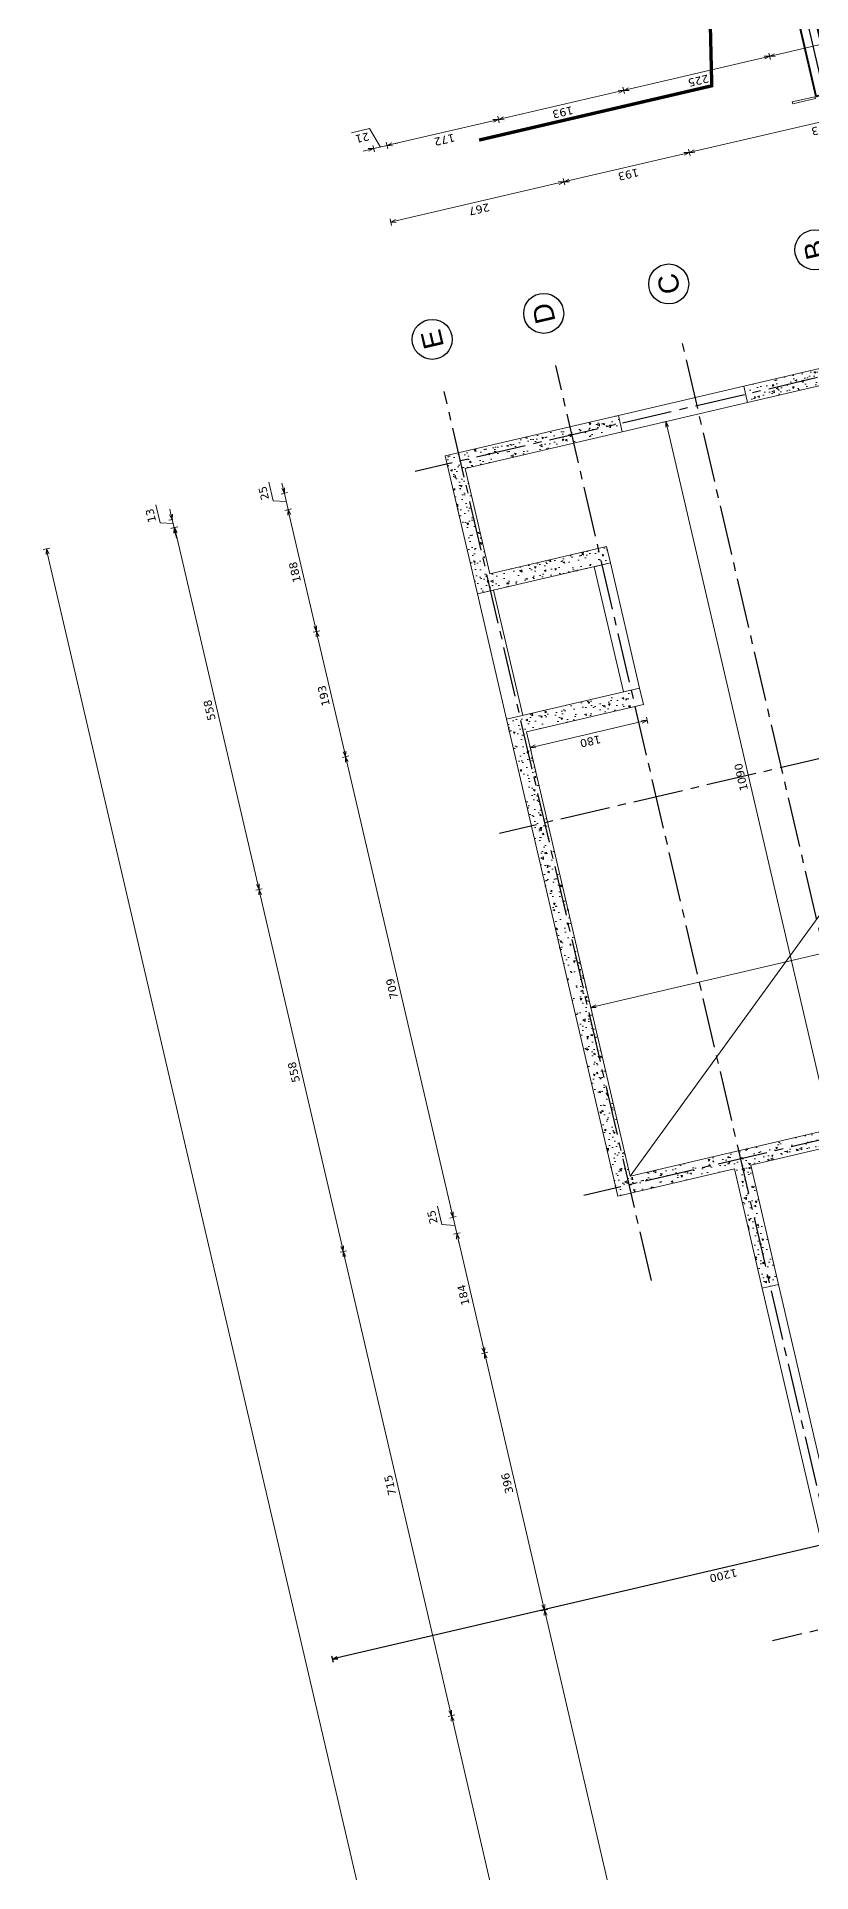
# Model space of a CAD drawing. Header units: metres. Extents: x -49 to 867749, y -579737 to 170817.
# Drawn here: x 867479.72 to 867491.35, y -409007.81 to -408980.28 of the extents above; entities that cross this region are included whole.
import ezdxf
from ezdxf.enums import TextEntityAlignment as Align

# ---------------------------------------------------------------- set-up
doc = ezdxf.new("R2010")
doc.units = ezdxf.units.M
doc.header["$MEASUREMENT"] = 0
doc.header["$PDMODE"] = 3
doc.header["$PDSIZE"] = 0.1
doc.linetypes.add('AXES2', pattern=[1.125, 0.75, -0.125, 0.125, -0.125])
doc.linetypes.add('CACHE2', pattern=[0.1875, 0.125, -0.0625])
for name, color, linetype in [('00-AXE-0.00', 14, 'AXES2'), ('01-SANITAIRE-0.15', 44, 'Continuous'), ('06-COT-50&100-0.20', 2, 'Continuous')]:
    doc.layers.add(name, color=color, linetype=linetype)
for name, color, linetype, lineweight in [('01-BETON-0.40', 4, 'Continuous', 40), ('01-MEN-CP-0.15', 2, 'Continuous', 18), ('ACSP - Béton', 252, 'Continuous', 18), ('ACSP - Cotes', 7, 'Continuous', 18)]:
    doc.layers.add(name, color=color, linetype=linetype, lineweight=lineweight)
doc.styles.add('COT', font='verdana.ttf')
doc.styles.get("Standard").update_dxf_attribs({"font": 'arial.ttf'})
doc.dimstyles.new('COT50', dxfattribs={"dimtxt": 0.12, "dimasz": 0.08, "dimexe": 0.05, "dimexo": 0, "dimgap": 0.05, "dimtad": 1, "dimdec": 0, "dimlfac": 100, "dimzin": 0, "dimdsep": 46, "dimtxsty": 'COT', "dimblk": 'OPEN30', "dimcen": 0.04, "dimdle": 0.05, "dimclrd": 256, "dimclre": 256, "dimclrt": 6, "dimadec": 0, "dimazin": 0, "dimtm": 1e-09, "dimtfac": 1, "dimtdec": 0, "dimtmove": 1, "dimatfit": 0, "dimldrblk": 'OPEN30', "dimfxl": 0.05, "dimfxlon": 1, "dimtolj": 1, "dimtzin": 0, "dimlwd": -1, "dimlwe": -1, "dimarcsym": 0})
pattern_1 = [(153.12127, (867409.98126, -409065.97983), (-0.0406854, 0.28511173), [0.03, -0.33]), (98.12127, (867409.98126, -409065.97983), (-0.28042215, -0.1223544), [0.024, -0.264]), (203.57267, (867409.97787, -409065.95607), (-0.3211074, 0.16275755), [0.0254961, -0.28045684]), (149.30547, (867409.90335, -409065.998), (-0.0324319, 0.4307809), [0.045, -0.495]), (199.75687, (867409.90065, -409065.9621), (-0.4643463, 0.2756492), [0.0382441, -0.4206852]), (94.30547, (867409.90335, -409065.998), (-0.4643465, 0.2756488), [0.036, -0.396]), (124.12127, (867409.91375, -409065.9545), (0.10264065, 0.269089), [0.03, -0.33]), (69.12127, (867409.91375, -409065.9545), (-0.30458135, 0.02893776), [0.024, -0.264]), (174.57267, (867409.9223, -409065.93207), (-0.20194046, 0.2980269), [0.0254961, -0.28045684]), (140.62127, (867409.98126, -409065.97983), (-0.13078521, -0.02549152), [0, -0.2608, 0, -0.268, 0, -0.265]), (110.62127, (867409.98126, -409065.97983), (-0.1775338, 0.06666589), [0, -0.1528, 0, -0.2548, 0, -0.101]), (70.62127, (867410.00151, -409066.0667), (-0.03968742, 0.21000221), [0, -0.1, 0, -0.312, 0, -0.414]), (60.62127, (867410.0106, -409066.10565), (-0.09195287, 0.21809403), [0, -0.13, 0, -0.2072, 0, -0.294])]

# ---------------------------------------------------------------- blocks, each defined once
blk = doc.blocks.new('_Open30')
at = {"color": 0, "linetype": 'ByBlock', "lineweight": -2}
for p, q in [((-1, 0.27), (0, 0)), ((0, 0), (-1, -0.27)), ((0, 0), (-1, 0))]:
    blk.add_line(p, q, dxfattribs=at)
blk = doc.blocks.new('*D404')
at = {"layer": 'ACSP - Cotes', "transparency": 16777216}
for p, q in [((867493.454, -408981.149), (867493.431, -408981.052)), ((867493.365, -408981.119), (867489.596, -408981.997)), ((867489.529, -408982.064), (867489.507, -408981.967))]:
    blk.add_line(p, q, dxfattribs=at)
at = {"layer": 'Defpoints', "color": 0, "transparency": 16777216}
for p in [(867489.518, -408982.016), (867494.26, -408984.606), (867490.335, -408985.521)]:
    blk.add_point(p, dxfattribs=at)
at = {"layer": 'ACSP - Cotes', "transparency": 16777216, "xscale": 0.08, "yscale": 0.08, "zscale": 0.08}
for p, rotation in [((867493.443, -408981.101), 13.12127038304243), ((867489.518, -408982.016), 193.1212703830424)]:
    blk.add_blockref('_Open30', p, dxfattribs=dict(at, rotation=rotation))
at = {"layer": 'ACSP - Cotes', "color": 6, "transparency": 16777216, "insert": (867491.506, -408981.668), "char_height": 0.12, "attachment_point": 5, "rotation": 193.1213, "style": 'COT'}
blk.add_mtext('\\A1;403', dxfattribs=at)
blk = doc.blocks.new('*D405')
at = {"layer": 'ACSP - Cotes', "transparency": 16777216}
for p, q in [((867489.44, -408982.034), (867487.716, -408982.435)), ((867489.529, -408982.064), (867489.507, -408981.967)), ((867487.65, -408982.502), (867487.627, -408982.405))]:
    blk.add_line(p, q, dxfattribs=at)
at = {"layer": 'Defpoints', "color": 0, "transparency": 16777216}
for p in [(867487.638, -408982.454), (867490.335, -408985.521), (867488.455, -408985.959)]:
    blk.add_point(p, dxfattribs=at)
at = {"layer": 'ACSP - Cotes', "transparency": 16777216, "xscale": 0.08, "yscale": 0.08, "zscale": 0.08}
for p, rotation in [((867489.518, -408982.016), 13.12127038304243), ((867487.638, -408982.454), 193.1212703830424)]:
    blk.add_blockref('_Open30', p, dxfattribs=dict(at, rotation=rotation))
at = {"layer": 'ACSP - Cotes', "color": 6, "transparency": 16777216, "insert": (867488.604, -408982.344), "char_height": 0.12, "attachment_point": 5, "rotation": 193.1213, "style": 'COT'}
blk.add_mtext('\\A1;193', dxfattribs=at)
blk = doc.blocks.new('*D406')
at = {"layer": 'ACSP - Cotes', "transparency": 16777216}
for p, q in [((867487.65, -408982.502), (867487.627, -408982.405)), ((867487.56, -408982.472), (867485.116, -408983.042)), ((867485.049, -408983.108), (867485.027, -408983.011))]:
    blk.add_line(p, q, dxfattribs=at)
at = {"layer": 'Defpoints', "color": 0, "transparency": 16777216}
for p in [(867485.038, -408983.06), (867488.455, -408985.959), (867485.855, -408986.565)]:
    blk.add_point(p, dxfattribs=at)
at = {"layer": 'ACSP - Cotes', "transparency": 16777216, "xscale": 0.08, "yscale": 0.08, "zscale": 0.08}
for p, rotation in [((867487.638, -408982.454), 13.12127038304243), ((867485.038, -408983.06), 193.1212703830424)]:
    blk.add_blockref('_Open30', p, dxfattribs=dict(at, rotation=rotation))
at = {"layer": 'ACSP - Cotes', "color": 6, "transparency": 16777216, "insert": (867486.364, -408982.866), "char_height": 0.12, "attachment_point": 5, "rotation": 193.1213, "style": 'COT'}
blk.add_mtext('\\A1;267', dxfattribs=at)
blk = doc.blocks.new('*D407')
at = {"layer": 'ACSP - Cotes', "transparency": 16777216}
for p, q in [((867498.172, -408978.836), (867490.802, -408980.554)), ((867498.25, -408978.818), (867498.239, -408978.769)), ((867490.735, -408980.621), (867490.712, -408980.523))]:
    blk.add_line(p, q, dxfattribs=at)
at = {"layer": 'Defpoints', "color": 0, "transparency": 16777216}
for p in [(867498.25, -408978.818), (867490.724, -408980.572), (867491.582, -408984.255)]:
    blk.add_point(p, dxfattribs=at)
at = {"layer": 'ACSP - Cotes', "transparency": 16777216, "xscale": 0.08, "yscale": 0.08, "zscale": 0.08}
for p, rotation in [((867498.25, -408978.818), 13.12127038304243), ((867490.724, -408980.572), 193.1212703830424)]:
    blk.add_blockref('_Open30', p, dxfattribs=dict(at, rotation=rotation))
at = {"layer": 'ACSP - Cotes', "color": 6, "transparency": 16777216, "insert": (867494.512, -408979.804), "char_height": 0.12, "attachment_point": 5, "rotation": 193.1213, "style": 'COT'}
blk.add_mtext('\\A1;773', dxfattribs=at)
blk = doc.blocks.new('*D408')
at = {"layer": 'ACSP - Cotes', "transparency": 16777216}
for p, q in [((867490.735, -408980.621), (867490.712, -408980.523)), ((867490.646, -408980.59), (867488.61, -408981.065)), ((867488.544, -408981.131), (867488.521, -408981.034))]:
    blk.add_line(p, q, dxfattribs=at)
at = {"layer": 'Defpoints', "color": 0, "transparency": 16777216}
for p in [(867488.533, -408981.083), (867491.582, -408984.255), (867489.391, -408984.765)]:
    blk.add_point(p, dxfattribs=at)
at = {"layer": 'ACSP - Cotes', "transparency": 16777216, "xscale": 0.08, "yscale": 0.08, "zscale": 0.08}
for p, rotation in [((867490.724, -408980.572), 13.12127038304243), ((867488.533, -408981.083), 193.1212703830424)]:
    blk.add_blockref('_Open30', p, dxfattribs=dict(at, rotation=rotation))
at = {"layer": 'ACSP - Cotes', "color": 6, "transparency": 16777216, "insert": (867489.654, -408980.937), "char_height": 0.12, "attachment_point": 5, "rotation": 193.1213, "style": 'COT'}
blk.add_mtext('\\A1;225', dxfattribs=at)
blk = doc.blocks.new('*D409')
at = {"layer": 'ACSP - Cotes', "transparency": 16777216}
for p, q in [((867488.544, -408981.131), (867488.521, -408981.034)), ((867488.455, -408981.101), (867486.733, -408981.502)), ((867486.666, -408981.569), (867486.643, -408981.472))]:
    blk.add_line(p, q, dxfattribs=at)
at = {"layer": 'Defpoints', "color": 0, "transparency": 16777216}
for p in [(867486.655, -408981.52), (867489.391, -408984.765), (867487.514, -408985.207)]:
    blk.add_point(p, dxfattribs=at)
at = {"layer": 'ACSP - Cotes', "transparency": 16777216, "xscale": 0.08, "yscale": 0.08, "zscale": 0.08}
for p, rotation in [((867488.533, -408981.083), 13.12127038304243), ((867486.655, -408981.52), 193.1212703830424)]:
    blk.add_blockref('_Open30', p, dxfattribs=dict(at, rotation=rotation))
at = {"layer": 'ACSP - Cotes', "color": 6, "transparency": 16777216, "insert": (867487.619, -408981.411), "char_height": 0.12, "attachment_point": 5, "rotation": 193.1213, "style": 'COT'}
blk.add_mtext('\\A1;193', dxfattribs=at)
blk = doc.blocks.new('*D410')
at = {"layer": 'ACSP - Cotes', "transparency": 16777216}
for p, q in [((867486.577, -408981.539), (867485.06, -408981.892)), ((867486.666, -408981.569), (867486.643, -408981.472)), ((867484.993, -408981.959), (867484.971, -408981.862))]:
    blk.add_line(p, q, dxfattribs=at)
at = {"layer": 'Defpoints', "color": 0, "transparency": 16777216}
for p in [(867484.982, -408981.91), (867487.514, -408985.207), (867485.841, -408985.597)]:
    blk.add_point(p, dxfattribs=at)
at = {"layer": 'ACSP - Cotes', "transparency": 16777216, "xscale": 0.08, "yscale": 0.08, "zscale": 0.08}
for p, rotation in [((867486.655, -408981.52), 13.12127038304243), ((867484.982, -408981.91), 193.1212703830424)]:
    blk.add_blockref('_Open30', p, dxfattribs=dict(at, rotation=rotation))
at = {"layer": 'ACSP - Cotes', "color": 6, "transparency": 16777216, "insert": (867485.844, -408981.824), "char_height": 0.12, "attachment_point": 5, "rotation": 193.1213, "style": 'COT'}
blk.add_mtext('\\A1;172', dxfattribs=at)
blk = doc.blocks.new('*D411')
at = {"layer": 'ACSP - Cotes', "transparency": 16777216}
for p, q in [((867484.721, -408981.654), (867484.449, -408981.718)), ((867484.882, -408981.934), (867484.721, -408981.654)), ((867484.993, -408981.959), (867484.971, -408981.862)), ((867485.06, -408981.892), (867485.138, -408981.874)), ((867484.703, -408981.975), (867484.625, -408981.994)), ((867484.792, -408982.006), (867484.77, -408981.909)), ((867484.982, -408981.91), (867484.781, -408981.957)), ((867484.982, -408981.91), (867484.781, -408981.957))]:
    blk.add_line(p, q, dxfattribs=at)
at = {"layer": 'Defpoints', "color": 0, "transparency": 16777216}
for p in [(867484.781, -408981.957), (867485.841, -408985.597), (867485.855, -408986.565)]:
    blk.add_point(p, dxfattribs=at)
at = {"layer": 'ACSP - Cotes', "transparency": 16777216, "xscale": 0.08, "yscale": 0.08, "zscale": 0.08}
for p, rotation in [((867484.982, -408981.91), 193.1212703830424), ((867484.781, -408981.957), 13.12127038304243)]:
    blk.add_blockref('_Open30', p, dxfattribs=dict(at, rotation=rotation))
at = {"layer": 'ACSP - Cotes', "color": 6, "transparency": 16777216, "insert": (867484.61, -408981.794), "char_height": 0.12, "attachment_point": 5, "rotation": 193.1213, "style": 'COT'}
blk.add_mtext('\\A1;21', dxfattribs=at)
blk = doc.blocks.new('*D416')
at = {"layer": 'ACSP - Cotes', "transparency": 16777216}
for p, q in [((867487.394, -409003.867), (867487.297, -409003.89)), ((867492.514, -409026.053), (867487.363, -409003.957)), ((867492.581, -409026.119), (867492.483, -409026.142))]:
    blk.add_line(p, q, dxfattribs=at)
at = {"layer": 'Defpoints', "color": 0, "transparency": 16777216}
for p in [(867491.512, -409002.907), (867487.345, -409003.879), (867496.699, -409025.159)]:
    blk.add_point(p, dxfattribs=at)
at = {"layer": 'ACSP - Cotes', "transparency": 16777216, "xscale": 0.08, "yscale": 0.08, "zscale": 0.08}
for p, rotation in [((867487.345, -409003.879), 103.1212703794849), ((867492.532, -409026.131), 283.1212703794849)]:
    blk.add_blockref('_Open30', p, dxfattribs=dict(at, rotation=rotation))
at = {"layer": 'ACSP - Cotes', "color": 6, "transparency": 16777216, "insert": (867489.829, -409015.03), "char_height": 0.12, "attachment_point": 5, "rotation": 103.1213, "style": 'COT'}
blk.add_mtext('\\A1;2285', dxfattribs=at)
blk = doc.blocks.new('*D417')
at = {"layer": 'ACSP - Cotes', "transparency": 16777216}
for p, q in [((867486.495, -409000.011), (867486.398, -409000.033)), ((867487.327, -409003.801), (867486.464, -409000.1)), ((867487.394, -409003.867), (867487.297, -409003.89))]:
    blk.add_line(p, q, dxfattribs=at)
at = {"layer": 'Defpoints', "color": 0, "transparency": 16777216}
for p in [(867490.613, -408999.051), (867486.446, -409000.022), (867491.512, -409002.907)]:
    blk.add_point(p, dxfattribs=at)
at = {"layer": 'ACSP - Cotes', "transparency": 16777216, "xscale": 0.08, "yscale": 0.08, "zscale": 0.08}
for p, rotation in [((867486.446, -409000.022), 103.1212703794849), ((867487.345, -409003.879), 283.1212703794849)]:
    blk.add_blockref('_Open30', p, dxfattribs=dict(at, rotation=rotation))
at = {"layer": 'ACSP - Cotes', "color": 6, "transparency": 16777216, "insert": (867486.786, -409001.976), "char_height": 0.12, "attachment_point": 5, "rotation": 103.1213, "style": 'COT'}
blk.add_mtext('\\A1;396', dxfattribs=at)
blk = doc.blocks.new('*D418')
at = {"layer": 'ACSP - Cotes', "transparency": 16777216}
for p, q in [((867486.077, -408998.219), (867485.98, -408998.241)), ((867486.428, -408999.944), (867486.047, -408998.308)), ((867486.495, -409000.011), (867486.398, -409000.033))]:
    blk.add_line(p, q, dxfattribs=at)
at = {"layer": 'Defpoints', "color": 0, "transparency": 16777216}
for p in [(867490.195, -408997.259), (867486.029, -408998.23), (867490.613, -408999.051)]:
    blk.add_point(p, dxfattribs=at)
at = {"layer": 'ACSP - Cotes', "transparency": 16777216, "xscale": 0.08, "yscale": 0.08, "zscale": 0.08}
for p, rotation in [((867486.029, -408998.23), 103.1212703794849), ((867486.446, -409000.022), 283.1212703794849)]:
    blk.add_blockref('_Open30', p, dxfattribs=dict(at, rotation=rotation))
at = {"layer": 'ACSP - Cotes', "color": 6, "transparency": 16777216, "insert": (867486.128, -408999.152), "char_height": 0.12, "attachment_point": 5, "rotation": 103.1213, "style": 'COT'}
blk.add_mtext('\\A1;184', dxfattribs=at)
blk = doc.blocks.new('*D419')
at = {"layer": 'ACSP - Cotes', "transparency": 16777216}
for p, q in [((867485.805, -408998.096), (867485.74, -408997.818)), ((867485.954, -408997.909), (867485.935, -408997.831)), ((867486, -408998.108), (867485.805, -408998.096)), ((867486.02, -408997.975), (867485.923, -408997.998)), ((867486.029, -408998.23), (867485.972, -408997.987)), ((867486.029, -408998.23), (867485.972, -408997.987)), ((867486.077, -408998.219), (867485.98, -408998.241)), ((867486.047, -408998.308), (867486.065, -408998.386))]:
    blk.add_line(p, q, dxfattribs=at)
at = {"layer": 'Defpoints', "color": 0, "transparency": 16777216}
for p in [(867490.195, -408997.259), (867488.63, -408997.367), (867485.972, -408997.987)]:
    blk.add_point(p, dxfattribs=at)
at = {"layer": 'ACSP - Cotes', "transparency": 16777216, "xscale": 0.08, "yscale": 0.08, "zscale": 0.08}
for p, rotation in [((867485.972, -408997.987), 283.1212703794849), ((867486.029, -408998.23), 103.1212703794849)]:
    blk.add_blockref('_Open30', p, dxfattribs=dict(at, rotation=rotation))
at = {"layer": 'ACSP - Cotes', "color": 6, "transparency": 16777216, "insert": (867485.663, -408997.983), "char_height": 0.12, "attachment_point": 5, "rotation": 103.1213, "style": 'COT'}
blk.add_mtext('\\A1;25', dxfattribs=at)
blk = doc.blocks.new('*D420')
at = {"layer": 'ACSP - Cotes', "transparency": 16777216}
for p, q in [((867484.41, -408991.066), (867484.313, -408991.089)), ((867485.954, -408997.909), (867484.379, -408991.156)), ((867486.02, -408997.975), (867485.923, -408997.998))]:
    blk.add_line(p, q, dxfattribs=at)
at = {"layer": 'Defpoints', "color": 0, "transparency": 16777216}
for p in [(867486.776, -408990.515), (867484.361, -408991.078), (867488.63, -408997.367)]:
    blk.add_point(p, dxfattribs=at)
at = {"layer": 'ACSP - Cotes', "transparency": 16777216, "xscale": 0.08, "yscale": 0.08, "zscale": 0.08}
for p, rotation in [((867484.361, -408991.078), 103.1212703794849), ((867485.972, -408997.987), 283.1212703794849)]:
    blk.add_blockref('_Open30', p, dxfattribs=dict(at, rotation=rotation))
at = {"layer": 'ACSP - Cotes', "color": 6, "transparency": 16777216, "insert": (867485.057, -408994.558), "char_height": 0.12, "attachment_point": 5, "rotation": 103.1213, "style": 'COT'}
blk.add_mtext('\\A1;709', dxfattribs=at)
blk = doc.blocks.new('*D421')
at = {"layer": 'ACSP - Cotes', "transparency": 16777216}
for p, q in [((867483.972, -408989.187), (867483.874, -408989.209)), ((867484.343, -408991), (867483.941, -408989.276)), ((867484.41, -408991.066), (867484.313, -408991.089))]:
    blk.add_line(p, q, dxfattribs=at)
at = {"layer": 'Defpoints', "color": 0, "transparency": 16777216}
for p in [(867486.338, -408988.635), (867483.923, -408989.198), (867486.776, -408990.515)]:
    blk.add_point(p, dxfattribs=at)
at = {"layer": 'ACSP - Cotes', "transparency": 16777216, "xscale": 0.08, "yscale": 0.08, "zscale": 0.08}
for p, rotation in [((867483.923, -408989.198), 103.1212703794849), ((867484.361, -408991.078), 283.1212703794849)]:
    blk.add_blockref('_Open30', p, dxfattribs=dict(at, rotation=rotation))
at = {"layer": 'ACSP - Cotes', "color": 6, "transparency": 16777216, "insert": (867484.033, -408990.163), "char_height": 0.12, "attachment_point": 5, "rotation": 103.1213, "style": 'COT'}
blk.add_mtext('\\A1;193', dxfattribs=at)
blk = doc.blocks.new('*D422')
at = {"layer": 'ACSP - Cotes', "transparency": 16777216}
for p, q in [((867483.546, -408987.36), (867483.449, -408987.383)), ((867483.905, -408989.12), (867483.515, -408987.449)), ((867483.972, -408989.187), (867483.874, -408989.209))]:
    blk.add_line(p, q, dxfattribs=at)
at = {"layer": 'Defpoints', "color": 0, "transparency": 16777216}
for p in [(867486.155, -408986.752), (867483.497, -408987.371), (867486.338, -408988.635)]:
    blk.add_point(p, dxfattribs=at)
at = {"layer": 'ACSP - Cotes', "transparency": 16777216, "xscale": 0.08, "yscale": 0.08, "zscale": 0.08}
for p, rotation in [((867483.497, -408987.371), 103.1212703794849), ((867483.923, -408989.198), 283.1212703794849)]:
    blk.add_blockref('_Open30', p, dxfattribs=dict(at, rotation=rotation))
at = {"layer": 'ACSP - Cotes', "color": 6, "transparency": 16777216, "insert": (867483.6, -408988.31), "char_height": 0.12, "attachment_point": 5, "rotation": 103.1213, "style": 'COT'}
blk.add_mtext('\\A1;188', dxfattribs=at)
blk = doc.blocks.new('*D423')
at = {"layer": 'ACSP - Cotes', "transparency": 16777216}
for p, q in [((867483.274, -408987.237), (867483.209, -408986.96)), ((867483.489, -408987.116), (867483.392, -408987.139)), ((867483.422, -408987.05), (867483.404, -408986.972)), ((867483.497, -408987.371), (867483.441, -408987.128)), ((867483.497, -408987.371), (867483.441, -408987.128)), ((867483.469, -408987.25), (867483.274, -408987.237)), ((867483.546, -408987.36), (867483.449, -408987.383)), ((867483.515, -408987.449), (867483.534, -408987.527))]:
    blk.add_line(p, q, dxfattribs=at)
at = {"layer": 'Defpoints', "color": 0, "transparency": 16777216}
for p in [(867485.855, -408986.565), (867486.155, -408986.752), (867483.441, -408987.128)]:
    blk.add_point(p, dxfattribs=at)
at = {"layer": 'ACSP - Cotes', "transparency": 16777216, "xscale": 0.08, "yscale": 0.08, "zscale": 0.08}
for p, rotation in [((867483.441, -408987.128), 283.1212703794849), ((867483.497, -408987.371), 103.1212703794849)]:
    blk.add_blockref('_Open30', p, dxfattribs=dict(at, rotation=rotation))
at = {"layer": 'ACSP - Cotes', "color": 6, "transparency": 16777216, "insert": (867483.132, -408987.124), "char_height": 0.12, "attachment_point": 5, "rotation": 103.1213, "style": 'COT'}
blk.add_mtext('\\A1;25', dxfattribs=at)
blk = doc.blocks.new('*D429')
at = {"layer": 'ACSP - Cotes', "transparency": 16777216}
for p, q in [((867485.998, -409005.451), (867485.901, -409005.473)), ((867487.526, -409012.226), (867485.967, -409005.54)), ((867487.593, -409012.292), (867487.495, -409012.315))]:
    blk.add_line(p, q, dxfattribs=at)
at = {"layer": 'Defpoints', "color": 0, "transparency": 16777216}
for p in [(867490.767, -409004.339), (867485.949, -409005.462), (867492.362, -409011.18)]:
    blk.add_point(p, dxfattribs=at)
at = {"layer": 'ACSP - Cotes', "transparency": 16777216, "xscale": 0.08, "yscale": 0.08, "zscale": 0.08}
for p, rotation in [((867485.949, -409005.462), 103.1212703794849), ((867487.544, -409012.304), 283.1212703794849)]:
    blk.add_blockref('_Open30', p, dxfattribs=dict(at, rotation=rotation))
at = {"layer": 'ACSP - Cotes', "color": 6, "transparency": 16777216, "insert": (867486.637, -409008.908), "char_height": 0.12, "attachment_point": 5, "rotation": 103.1213, "style": 'COT'}
blk.add_mtext('\\A1;702', dxfattribs=at)
blk = doc.blocks.new('*D430')
at = {"layer": 'ACSP - Cotes', "transparency": 16777216}
for p, q in [((867484.375, -408998.487), (867484.277, -408998.51)), ((867485.931, -409005.384), (867484.344, -408998.577)), ((867485.998, -409005.451), (867485.901, -409005.473))]:
    blk.add_line(p, q, dxfattribs=at)
at = {"layer": 'Defpoints', "color": 0, "transparency": 16777216}
for p in [(867487.934, -408997.658), (867484.326, -408998.499), (867490.767, -409004.339)]:
    blk.add_point(p, dxfattribs=at)
at = {"layer": 'ACSP - Cotes', "transparency": 16777216, "xscale": 0.08, "yscale": 0.08, "zscale": 0.08}
for p, rotation in [((867484.326, -408998.499), 103.1212703794849), ((867485.949, -409005.462), 283.1212703794849)]:
    blk.add_blockref('_Open30', p, dxfattribs=dict(at, rotation=rotation))
at = {"layer": 'ACSP - Cotes', "color": 6, "transparency": 16777216, "insert": (867485.029, -409002.006), "char_height": 0.12, "attachment_point": 5, "rotation": 103.1213, "style": 'COT'}
blk.add_mtext('\\A1;715', dxfattribs=at)
blk = doc.blocks.new('*D431')
at = {"layer": 'ACSP - Cotes', "transparency": 16777216}
for p, q in [((867483.109, -408993.058), (867483.012, -408993.081)), ((867484.308, -408998.421), (867483.079, -408993.147)), ((867484.375, -408998.487), (867484.277, -408998.51))]:
    blk.add_line(p, q, dxfattribs=at)
at = {"layer": 'Defpoints', "color": 0, "transparency": 16777216}
for p in [(867486.668, -408992.228), (867483.061, -408993.069), (867487.934, -408997.658)]:
    blk.add_point(p, dxfattribs=at)
at = {"layer": 'ACSP - Cotes', "transparency": 16777216, "xscale": 0.08, "yscale": 0.08, "zscale": 0.08}
for p, rotation in [((867483.061, -408993.069), 103.1212703794849), ((867484.326, -408998.499), 283.1212703794849)]:
    blk.add_blockref('_Open30', p, dxfattribs=dict(at, rotation=rotation))
at = {"layer": 'ACSP - Cotes', "color": 6, "transparency": 16777216, "insert": (867483.584, -408995.809), "char_height": 0.12, "attachment_point": 5, "rotation": 103.1213, "style": 'COT'}
blk.add_mtext('\\A1;558', dxfattribs=at)
blk = doc.blocks.new('*D432')
at = {"layer": 'ACSP - Cotes', "transparency": 16777216}
for p, q in [((867481.844, -408987.628), (867481.746, -408987.651)), ((867483.042, -408992.991), (867481.813, -408987.718)), ((867483.109, -408993.058), (867483.012, -408993.081))]:
    blk.add_line(p, q, dxfattribs=at)
at = {"layer": 'Defpoints', "color": 0, "transparency": 16777216}
for p in [(867485.403, -408986.799), (867481.795, -408987.64), (867486.668, -408992.228)]:
    blk.add_point(p, dxfattribs=at)
at = {"layer": 'ACSP - Cotes', "transparency": 16777216, "xscale": 0.08, "yscale": 0.08, "zscale": 0.08}
for p, rotation in [((867481.795, -408987.64), 103.1212703794849), ((867483.061, -408993.069), 283.1212703794849)]:
    blk.add_blockref('_Open30', p, dxfattribs=dict(at, rotation=rotation))
at = {"layer": 'ACSP - Cotes', "color": 6, "transparency": 16777216, "insert": (867482.318, -408990.38), "char_height": 0.12, "attachment_point": 5, "rotation": 103.1213, "style": 'COT'}
blk.add_mtext('\\A1;558', dxfattribs=at)
blk = doc.blocks.new('*D381')
at = {"layer": 'ACSP - Cotes', "transparency": 16777216}
for p, q in [((867479.822, -408987.971), (867479.92, -408987.949)), ((867493.466, -409046.283), (867479.889, -408988.038)), ((867493.435, -409046.373), (867493.533, -409046.35))]:
    blk.add_line(p, q, dxfattribs=at)
at = {"layer": 'Defpoints', "color": 0, "transparency": 16777216}
for p in [(867479.725, -408987.994), (867479.871, -408987.96), (867493.338, -409046.395)]:
    blk.add_point(p, dxfattribs=at)
at = {"layer": 'ACSP - Cotes', "transparency": 16777216, "xscale": 0.08, "yscale": 0.08, "zscale": 0.08}
for p, rotation in [((867479.871, -408987.96), 103.1212703830424), ((867493.484, -409046.361), 283.1212703830424)]:
    blk.add_blockref('_Open30', p, dxfattribs=dict(at, rotation=rotation))
at = {"layer": 'ACSP - Cotes', "color": 6, "transparency": 16777216, "insert": (867486.568, -409017.186), "char_height": 0.12, "attachment_point": 5, "rotation": 103.1213, "style": 'COT'}
blk.add_mtext('\\A1;5997', dxfattribs=at)
blk = doc.blocks.new('*D382')
at = {"layer": 'ACSP - Cotes', "transparency": 16777216}
for p, q in [((867481.577, -408987.569), (867481.515, -408987.301)), ((867481.74, -408987.442), (867481.722, -408987.364)), ((867481.773, -408987.581), (867481.577, -408987.569)), ((867481.767, -408987.518), (867481.71, -408987.531)), ((867481.795, -408987.64), (867481.738, -408987.653)), ((867481.787, -408987.642), (867481.759, -408987.52)), ((867481.787, -408987.642), (867481.759, -408987.52)), ((867481.805, -408987.72), (867481.823, -408987.797))]:
    blk.add_line(p, q, dxfattribs=at)
at = {"layer": 'Defpoints', "color": 0, "transparency": 16777216}
for p in [(867481.759, -408987.52), (867481.767, -408987.518), (867481.795, -408987.64)]:
    blk.add_point(p, dxfattribs=at)
at = {"layer": 'ACSP - Cotes', "transparency": 16777216, "xscale": 0.08, "yscale": 0.08, "zscale": 0.08}
for p, rotation in [((867481.759, -408987.52), 283.1212703830424), ((867481.787, -408987.642), 103.1212703830424)]:
    blk.add_blockref('_Open30', p, dxfattribs=dict(at, rotation=rotation))
at = {"layer": 'ACSP - Cotes', "color": 6, "transparency": 16777216, "insert": (867481.437, -408987.46), "char_height": 0.12, "attachment_point": 5, "rotation": 103.1213, "style": 'COT'}
blk.add_mtext('\\A1;13', dxfattribs=at)
blk = doc.blocks.new('*D446')
at = {"layer": 'ACSP - Cotes', "transparency": 16777216}
for p, q in [((867489.168, -408986.05), (867489.119, -408986.061)), ((867491.624, -408996.587), (867489.186, -408986.127)), ((867491.642, -408996.665), (867491.691, -408996.654))]:
    blk.add_line(p, q, dxfattribs=at)
at = {"layer": 'Defpoints', "color": 0, "transparency": 16777216}
for p in [(867489.168, -408986.05), (867489.168, -408986.05), (867491.642, -408996.665)]:
    blk.add_point(p, dxfattribs=at)
at = {"layer": 'ACSP - Cotes', "transparency": 16777216, "xscale": 0.08, "yscale": 0.08, "zscale": 0.08}
for p, rotation in [((867489.168, -408986.05), 103.1212703830424), ((867491.642, -408996.665), 283.1212703830424)]:
    blk.add_blockref('_Open30', p, dxfattribs=dict(at, rotation=rotation))
at = {"layer": 'ACSP - Cotes', "color": 6, "transparency": 16777216, "insert": (867490.295, -408991.383), "char_height": 0.12, "attachment_point": 5, "rotation": 103.1213, "style": 'COT'}
blk.add_mtext('\\A1;1090', dxfattribs=at)
blk = doc.blocks.new('*D447')
at = {"layer": 'ACSP - Cotes', "transparency": 16777216}
for p, q in [((867488.118, -408994.819), (867502.21, -408991.534)), ((867502.299, -408991.565), (867502.277, -408991.468)), ((867488.051, -408994.886), (867488.029, -408994.789))]:
    blk.add_line(p, q, dxfattribs=at)
at = {"layer": 'Defpoints', "color": 0, "transparency": 16777216}
for p in [(867502.288, -408991.516), (867502.339, -408991.736), (867488.091, -408995.057)]:
    blk.add_point(p, dxfattribs=at)
at = {"layer": 'ACSP - Cotes', "transparency": 16777216, "xscale": 0.08, "yscale": 0.08, "zscale": 0.08}
for p, rotation in [((867502.288, -408991.516), 13.12127038304243), ((867488.04, -408994.837), 193.1212703830424)]:
    blk.add_blockref('_Open30', p, dxfattribs=dict(at, rotation=rotation))
at = {"layer": 'ACSP - Cotes', "color": 6, "transparency": 16777216, "insert": (867495.19, -408993.286), "char_height": 0.12, "attachment_point": 5, "rotation": 193.1213, "style": 'COT'}
blk.add_mtext('\\A1;1463', dxfattribs=at)
blk = doc.blocks.new('*D448')
at = {"layer": 'ACSP - Cotes', "transparency": 16777216}
for p, q in [((867487.21, -408990.923), (867488.807, -408990.551)), ((867488.874, -408990.484), (867488.896, -408990.581)), ((867487.12, -408990.893), (867487.143, -408990.99))]:
    blk.add_line(p, q, dxfattribs=at)
at = {"layer": 'Defpoints', "color": 0, "transparency": 16777216}
for p in [(867488.829, -408990.293), (867487.076, -408990.702), (867488.885, -408990.533)]:
    blk.add_point(p, dxfattribs=at)
at = {"layer": 'ACSP - Cotes', "transparency": 16777216, "xscale": 0.08, "yscale": 0.08, "zscale": 0.08}
for p, rotation in [((867488.885, -408990.533), 13.12127038304243), ((867487.132, -408990.941), 193.1212703830424)]:
    blk.add_blockref('_Open30', p, dxfattribs=dict(at, rotation=rotation))
at = {"layer": 'ACSP - Cotes', "color": 6, "transparency": 16777216, "insert": (867488.034, -408990.847), "char_height": 0.12, "attachment_point": 5, "rotation": 193.1213, "style": 'COT'}
blk.add_mtext('\\A1;180', dxfattribs=at)
blk = doc.blocks.new('*D856')
at = {"layer": '06-COT-50&100-0.20', "transparency": 16777216}
for p, q in [((867495.77, -409001.906), (867484.239, -409004.594)), ((867495.837, -409001.839), (867495.86, -409001.937)), ((867484.15, -409004.563), (867484.173, -409004.661))]:
    blk.add_line(p, q, dxfattribs=at)
at = {"layer": 'Defpoints', "color": 0, "transparency": 16777216}
for p in [(867495.318, -408999.611), (867483.647, -409002.405), (867484.161, -409004.612)]:
    blk.add_point(p, dxfattribs=at)
at = {"layer": '06-COT-50&100-0.20', "transparency": 16777216, "xscale": 0.08, "yscale": 0.08, "zscale": 0.08}
for p, rotation in [((867495.848, -409001.888), 13.12127038304243), ((867484.161, -409004.612), 193.1212703830424)]:
    blk.add_blockref('_Open30', p, dxfattribs=dict(at, rotation=rotation))
at = {"layer": '06-COT-50&100-0.20', "color": 6, "transparency": 16777216, "insert": (867490.03, -409003.359), "char_height": 0.12, "attachment_point": 5, "rotation": 193.1213, "style": 'COT'}
blk.add_mtext('\\A1;1200', dxfattribs=at)

msp = doc.modelspace()

# ---------------------------------------------------------------- hatches: boundary and pattern name
at = {"layer": 'ACSP - Béton'}
h = msp.add_hatch(dxfattribs=at)
h.set_pattern_fill('AR-CONC', color=256, scale=0.04, style=0)
h.set_pattern_definition(pattern_1)
h.paths.add_polyline_path([(867490.392, -408985.764), (867490.335, -408985.521), (867494.26, -408984.606), (867494.316, -408984.849)])
h = msp.add_hatch(dxfattribs=at)
h.set_pattern_fill('AR-CONC', color=256, scale=0.04, style=0)
h.set_pattern_definition(pattern_1)
h.paths.add_polyline_path([(867488.277, -408987.926), (867488.334, -408988.17), (867486.338, -408988.635), (867485.855, -408986.565), (867488.455, -408985.959), (867488.512, -408986.202), (867486.155, -408986.752), (867486.524, -408988.335)])
h = msp.add_hatch(dxfattribs=at)
h.set_pattern_fill('AR-CONC', color=256, scale=0.04, style=0)
h.set_pattern_definition(pattern_1)
h.paths.add_polyline_path([(867486.776, -408990.515), (867487.149, -408992.116), (867487.35, -408992.069), (867486.977, -408990.468)])
h.paths.add_polyline_path([(867486.977, -408990.468), (867487.35, -408992.069), (867487.392, -408992.059), (867487.076, -408990.702), (867488.706, -408990.322), (867488.65, -408990.078)])
h = msp.add_hatch(dxfattribs=at)
h.set_pattern_fill('AR-CONC', color=256, scale=0.04, style=0)
h.set_pattern_definition(pattern_1)
h.paths.add_polyline_path([(867487.149, -408992.116), (867488.415, -408997.546), (867488.616, -408997.499), (867487.35, -408992.069)])
h = msp.add_hatch(dxfattribs=at)
h.set_pattern_fill('AR-CONC', color=256, scale=0.04, style=0)
h.set_pattern_definition(pattern_1)
h.paths.add_polyline_path([(867488.415, -408997.546), (867488.443, -408997.667), (867488.644, -408997.62), (867488.616, -408997.499)])
h.paths.add_polyline_path([(867488.63, -408997.367), (867487.392, -408992.059), (867487.35, -408992.069), (867488.616, -408997.499), (867490.288, -408997.109), (867490.26, -408996.987)])
h = msp.add_hatch(dxfattribs=at)
h.set_pattern_fill('AR-CONC', color=256, scale=0.04, style=0)
h.set_pattern_definition(pattern_1)
h.paths.add_polyline_path([(867488.616, -408997.499), (867488.644, -408997.62), (867490.195, -408997.259), (867490.613, -408999.051), (867490.735, -408999.022), (867490.288, -408997.109)])
h.paths.add_polyline_path([(867490.288, -408997.109), (867490.735, -408999.022), (867490.856, -408998.994), (867490.439, -408997.202), (867492.316, -408996.764), (867492.288, -408996.643)])
h = msp.add_hatch(dxfattribs=at)
h.set_pattern_fill('AR-CONC', color=256, scale=0.04, style=0)
h.set_pattern_definition(pattern_1)
h.paths.add_polyline_path([(867490.26, -408996.987), (867490.288, -408997.109), (867492.288, -408996.643), (867492.26, -408996.521)])

# ---------------------------------------------------------------- linework, layer by layer
at = {"layer": '00-AXE-0.00'}
for p, q in [((867499.393, -409014.811), (867488.325, -408967.33)), ((867501.3, -408983.093), (867485.403, -408986.799)), ((867503.436, -409045.017), (867489.391, -408984.765)), ((867498.582, -409032.688), (867487.514, -408985.207)), ((867488.95, -408998.934), (867485.841, -408985.597)), ((867502.566, -408988.523), (867486.668, -408992.228)), ((867503.831, -408993.952), (867487.934, -408997.658)), ((867505.449, -409000.917), (867490.767, -409004.339))]:
    msp.add_line(p, q, dxfattribs=at)
at = {"layer": '00-AXE-0.00', "linetype": 'Continuous'}
for centre in [(867491.401, -408983.475), (867489.209, -408983.986), (867487.333, -408984.428), (867485.66, -408984.818)]:
    msp.add_circle(centre, 0.3, dxfattribs=at)
at = {"layer": '01-BETON-0.40'}
msp.add_lwpolyline([(867489.44, -408979.49), (867493.07, -408978.644), (867493.127, -408978.887), (867491.249, -408979.325), (867491.667, -408981.117), (867491.423, -408981.174), (867491.006, -408979.382), (867489.254, -408979.79), (867487.586, -408972.638), (867489.583, -408972.172), (867489.64, -408972.416), (867487.887, -408972.824), (867489.44, -408979.49)], close=True, dxfattribs=at)
at = {"layer": '01-MEN-CP-0.15'}
msp.add_lwpolyline([(867491.071, -408981.287), (867491.411, -408981.207), (867491.404, -408981.178), (867491.064, -408981.257)], close=True, dxfattribs=at)
at = {"layer": '01-SANITAIRE-0.15', "linetype": 'CACHE2', "const_width": 0.05}
msp.add_lwpolyline([(867486.364, -408981.828), (867489.855, -408981.014), (867489.785, -408978.075), (867504.318, -408974.687)], dxfattribs=at)
at = {"layer": 'ACSP - Béton'}
for points in [[(867490.392, -408985.764), (867490.335, -408985.521), (867494.26, -408984.606), (867494.316, -408984.849), (867490.392, -408985.764)], [(867490.335, -408985.521), (867488.455, -408985.959)], [(867488.277, -408987.926), (867488.334, -408988.17), (867486.338, -408988.635), (867485.855, -408986.565), (867488.455, -408985.959), (867488.512, -408986.202), (867486.155, -408986.752), (867486.524, -408988.335), (867488.277, -408987.926)], [(867488.512, -408986.202), (867490.392, -408985.764)], [(867488.772, -408990.049), (867488.334, -408988.17), (867488.091, -408988.227), (867488.529, -408990.106)], [(867486.776, -408990.515), (867486.338, -408988.635), (867486.581, -408988.578), (867487.019, -408990.458)], [(867490.613, -408999.051), (867490.856, -408998.994), (867490.439, -408997.202), (867492.316, -408996.764), (867492.26, -408996.521), (867488.63, -408997.367), (867487.076, -408990.702), (867488.829, -408990.293), (867488.772, -408990.049), (867486.776, -408990.515), (867488.443, -408997.667), (867490.195, -408997.259), (867490.613, -408999.051)], [(867491.512, -409002.907), (867490.613, -408999.051), (867490.856, -408998.994), (867491.755, -409002.851)]]:
    msp.add_lwpolyline(points, dxfattribs=at)
at = {"layer": 'ACSP - Cotes'}
msp.add_lwpolyline([(867488.63, -408997.367), (867494.403, -408989.42)], dxfattribs=at)

# ---------------------------------------------------------------- texts
at = {"layer": '00-AXE-0.00'}
for s, p in [('B', (867491.401, -408983.475)), ('C', (867489.209, -408983.986)), ('D', (867487.333, -408984.428)), ('E', (867485.66, -408984.818))]:
    msp.add_text(s, height=0.3, rotation=103.1213, dxfattribs=at).set_placement(p, align=Align.MIDDLE_CENTER)

# ---------------------------------------------------------------- dimensions: what is measured, and where the dimension line sits
at = {"layer": '06-COT-50&100-0.20'}
dim = msp.add_linear_dim(base=(867484.161, -409004.612), p1=(867495.318, -408999.611), p2=(867483.647, -409002.405), angle=193.1213, dimstyle='COT50', dxfattribs=at)
dim.commit()
dim.dimension.update_dxf_attribs({"geometry": '*D856', "text_midpoint": (867490.03, -409003.359)})
at = {"layer": 'ACSP - Cotes'}
for base, p1, p2, angle, picture, middle in [((867490.724, -408980.572), (867498.25, -408978.818), (867491.582, -408984.255), 13.1213, '*D407', (867494.512, -408979.804)), ((867488.533, -408981.083), (867491.582, -408984.255), (867489.391, -408984.765), 13.1213, '*D408', (867489.654, -408980.937)), ((867486.655, -408981.52), (867489.391, -408984.765), (867487.514, -408985.207), 13.1213, '*D409', (867487.619, -408981.411)), ((867489.518, -408982.016), (867494.26, -408984.606), (867490.335, -408985.521), 13.1213, '*D404', (867491.506, -408981.668)), ((867484.982, -408981.91), (867487.514, -408985.207), (867485.841, -408985.597), 13.1213, '*D410', (867485.844, -408981.824)), ((867484.781, -408981.957), (867485.841, -408985.597), (867485.855, -408986.565), 13.1213, '*D411', (867484.698, -408981.774)), ((867487.638, -408982.454), (867490.335, -408985.521), (867488.455, -408985.959), 13.1213, '*D405', (867488.604, -408982.344)), ((867485.038, -408983.06), (867488.455, -408985.959), (867485.855, -408986.565), 13.1213, '*D406', (867486.364, -408982.866)), ((867483.441, -408987.128), (867486.155, -408986.752), (867485.855, -408986.565), 283.1213, '*D423', (867483.153, -408987.214)), ((867481.7949, -408987.6397), (867486.6683, -408992.2282), (867485.4027, -408986.7987), 283.1213, '*D432', (867482.3179, -408990.38)), ((867483.497, -408987.371), (867486.338, -408988.635), (867486.155, -408986.752), 283.1213, '*D422', (867483.6, -408988.31)), ((867483.923, -408989.198), (867486.776, -408990.515), (867486.338, -408988.635), 283.1213, '*D421', (867484.033, -408990.163)), ((867484.361, -408991.078), (867488.63, -408997.367), (867486.776, -408990.515), 283.1213, '*D420', (867485.057, -408994.558)), ((867483.061, -408993.069), (867487.934, -408997.658), (867486.668, -408992.228), 283.1213, '*D431', (867483.584, -408995.809)), ((867485.972, -408997.987), (867490.195, -408997.259), (867488.63, -408997.367), 283.1213, '*D419', (867485.684, -408998.073)), ((867486.029, -408998.23), (867490.613, -408999.051), (867490.195, -408997.259), 283.1213, '*D418', (867486.128, -408999.152)), ((867484.326, -408998.499), (867490.767, -409004.339), (867487.934, -408997.658), 283.1213, '*D430', (867485.029, -409002.006)), ((867486.446, -409000.022), (867491.512, -409002.907), (867490.613, -408999.051), 283.1213, '*D417', (867486.786, -409001.976)), ((867487.345, -409003.879), (867496.699, -409025.159), (867491.512, -409002.907), 283.1213, '*D416', (867489.829, -409015.03)), ((867485.949, -409005.462), (867492.362, -409011.18), (867490.767, -409004.339), 283.1213, '*D429', (867486.637, -409008.908))]:
    dim = msp.add_linear_dim(base=base, p1=p1, p2=p2, angle=angle, dimstyle='COT50', dxfattribs=at)
    dim.commit()
    dim.dimension.update_dxf_attribs({"geometry": picture, "text_midpoint": middle})
for p1, p2, distance, picture, middle in [((867491.642, -408996.665), (867489.168, -408986.05), 0, '*D446', (867490.295, -408991.383)), ((867481.795, -408987.64), (867481.767, -408987.518), 0.008, '*D382', (867481.456, -408987.545)), ((867493.338, -409046.395), (867479.725, -408987.994), -0.15, '*D381', (867486.568, -409017.186)), ((867487.076, -408990.702), (867488.829, -408990.293), -0.246, '*D448', (867488.034, -408990.847)), ((867488.091, -408995.057), (867502.339, -408991.736), 0.225, '*D447', (867495.19, -408993.286))]:
    dim = msp.add_aligned_dim(p1=p1, p2=p2, distance=distance, dimstyle='COT50', dxfattribs=at)
    dim.commit()
    dim.dimension.update_dxf_attribs({"geometry": picture, "text_midpoint": middle})

doc.saveas('drawing.dxf')
